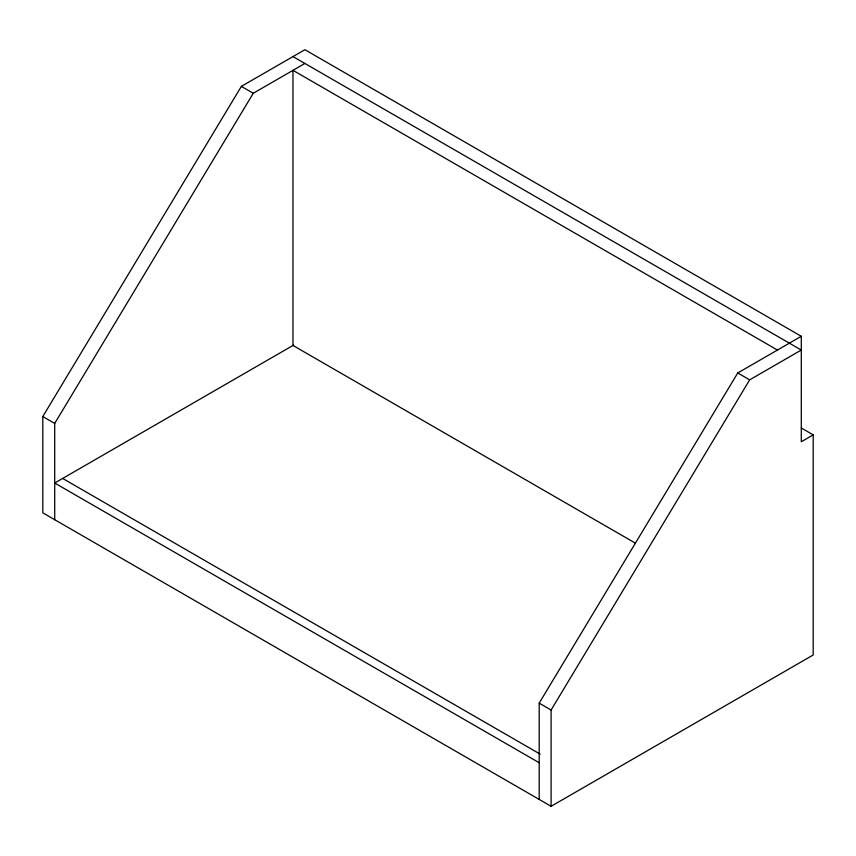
<?xml version="1.0" encoding="UTF-8"?>
<svg xmlns="http://www.w3.org/2000/svg" width="856" height="856" viewBox="0 0 856 856"><rect width="100%" height="100%" fill="white"/><g stroke="black" fill="none" stroke-linecap="round" stroke-linejoin="round"><path stroke-width="1.28" d="M42.8 416.54L241.36 86.381L304.897 49.702L801.291 336.29L801.291 441.76L813.2 434.88L813.2 654.979L551.103 806.298L42.8 512.83L42.8 416.54L54.709 423.42L54.709 519.71M54.709 423.42L253.269 93.261L304.897 63.451M539.194 799.418L539.194 703.129L737.744 372.97L801.291 336.29M551.103 806.298L551.103 710.009L749.663 379.85L801.291 350.05L292.977 56.582M293.704 345.043L54.709 483.03L539.194 762.739M777.462 350.05L292.977 70.331L292.977 345.46L635.238 543.068M241.36 86.381L253.269 93.261M737.744 372.97L749.663 379.85M801.291 428L813.2 434.88M539.194 703.129L551.103 710.009M62.659 478.44L540.2 754.147"/></g></svg>
